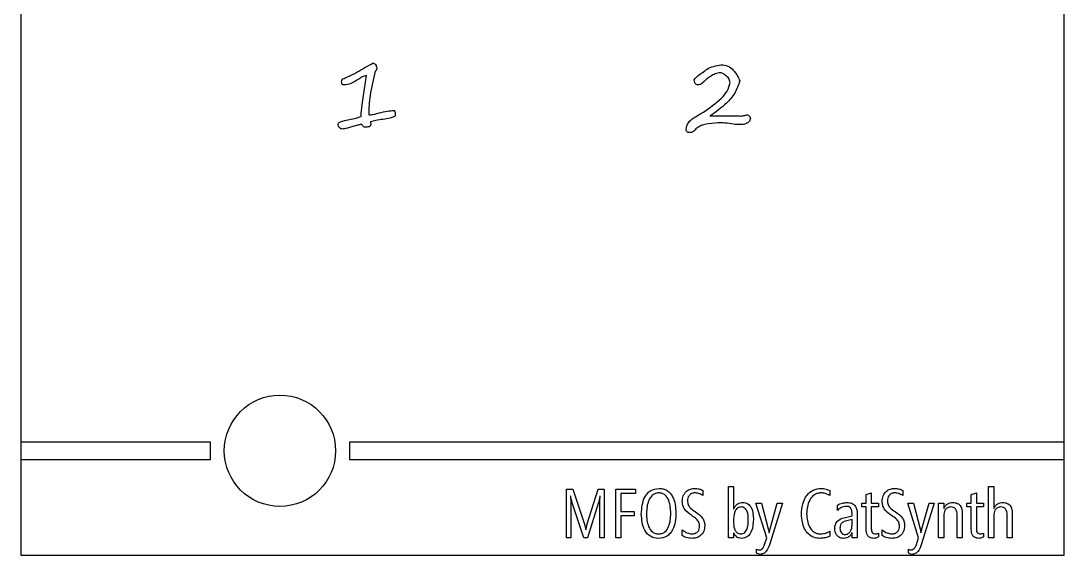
# Model space of a CAD drawing. Extents: x 90 to 120, y 105 to 234.
# Drawn here: x 90.16 to 120.16, y 105.44 to 120.8 of the extents above; entities that cross this region are included whole.
import ezdxf

# ---------------------------------------------------------------- set-up
doc = ezdxf.new("R2010")
doc.units = 0
doc.layers.get('0').update_dxf_attribs({"linetype": 'CONTINUOUS'})

msp = doc.modelspace()

# ---------------------------------------------------------------- linework, layer by layer
at = {"color": 7, "linetype": 'CONTINUOUS'}
for p, q in [((90.161, 230.687), (90.161, 108.687)), ((120.161, 108.687), (120.161, 230.687)), ((100.011, 118.647), (100.1, 119.225)), ((110.186, 118.067), (110.756, 118.067)), ((100.215, 117.889), (100.22, 117.809)), ((110.892, 117.813), (110.843, 117.813)), ((90.161, 108.687), (90.161, 108.187)), ((95.611, 108.687), (90.161, 108.687)), ((95.611, 108.187), (95.611, 108.687)), ((99.611, 108.687), (99.611, 108.187)), ((120.161, 108.687), (99.611, 108.687)), ((120.161, 108.187), (120.161, 108.687)), ((90.161, 108.187), (95.611, 108.187)), ((90.161, 108.187), (90.161, 105.437)), ((99.611, 108.187), (120.161, 108.187)), ((120.161, 105.437), (120.161, 108.187)), ((110.508, 105.937), (110.508, 107.411)), ((110.508, 107.411), (110.658, 107.411)), ((110.658, 107.411), (110.658, 106.764)), ((117.987, 105.937), (117.987, 107.411)), ((117.987, 107.411), (118.135, 107.411)), ((118.135, 107.411), (118.135, 106.778)), ((105.848, 105.937), (105.848, 107.337)), ((105.848, 107.337), (106.037, 107.337)), ((105.973, 107.135), (105.965, 107.135)), ((106.037, 107.337), (106.368, 106.325)), ((106.446, 106.334), (106.758, 107.337)), ((106.758, 107.337), (106.935, 107.337)), ((106.818, 107.13), (106.811, 107.13)), ((106.935, 107.337), (106.935, 105.937)), ((107.266, 105.937), (107.266, 107.337)), ((107.266, 107.337), (107.837, 107.337)), ((107.837, 107.208), (107.414, 107.208)), ((107.414, 107.208), (107.414, 106.693)), ((107.837, 107.337), (107.837, 107.208)), ((109.772, 107.296), (109.772, 107.149)), ((113.419, 107.296), (113.419, 107.149)), ((114.469, 106.932), (114.469, 107.181)), ((114.616, 107.227), (114.616, 106.932)), ((115.519, 107.296), (115.519, 107.149)), ((117.49, 106.932), (117.49, 107.181)), ((117.637, 107.227), (117.637, 106.932)), ((105.977, 106.863), (105.977, 105.937)), ((106.345, 105.937), (106.013, 106.945)), ((106.771, 106.953), (106.456, 105.937)), ((106.806, 105.937), (106.806, 106.876)), ((111.608, 105.933), (111.296, 106.932)), ((111.296, 106.932), (111.462, 106.932)), ((111.462, 106.932), (111.654, 106.198)), ((112.06, 106.932), (111.698, 105.765)), ((111.706, 106.196), (111.913, 106.932)), ((111.913, 106.932), (112.06, 106.932)), ((113.64, 106.725), (113.64, 106.872)), ((114.34, 106.822), (114.34, 106.932)), ((114.34, 106.932), (114.469, 106.932)), ((114.469, 106.822), (114.34, 106.822)), ((114.469, 106.178), (114.469, 106.822)), ((114.616, 106.932), (114.819, 106.932)), ((114.819, 106.822), (114.616, 106.822)), ((114.616, 106.822), (114.616, 106.195)), ((114.819, 106.932), (114.819, 106.822)), ((115.973, 105.933), (115.662, 106.932)), ((115.662, 106.932), (115.827, 106.932)), ((115.827, 106.932), (116.02, 106.198)), ((116.426, 106.932), (116.064, 105.765)), ((116.072, 106.196), (116.279, 106.932)), ((116.279, 106.932), (116.426, 106.932)), ((116.55, 105.937), (116.55, 106.932)), ((116.55, 106.932), (116.698, 106.932)), ((116.698, 106.932), (116.698, 106.778)), ((117.361, 106.822), (117.361, 106.932)), ((117.361, 106.932), (117.49, 106.932)), ((117.49, 106.822), (117.361, 106.822)), ((117.49, 106.178), (117.49, 106.822)), ((117.637, 106.932), (117.84, 106.932)), ((117.84, 106.822), (117.637, 106.822)), ((117.637, 106.822), (117.637, 106.195)), ((117.84, 106.932), (117.84, 106.822)), ((107.414, 106.693), (107.8, 106.693)), ((107.414, 106.564), (107.414, 105.937)), ((107.8, 106.564), (107.414, 106.564)), ((107.8, 106.693), (107.8, 106.564)), ((110.658, 106.764), (110.663, 106.764)), ((113.831, 106.514), (114.064, 106.568)), ((114.064, 106.568), (114.064, 106.637)), ((114.211, 106.627), (114.211, 105.937)), ((116.698, 106.778), (116.703, 106.778)), ((116.698, 106.574), (116.698, 105.937)), ((117.085, 105.937), (117.085, 106.595)), ((117.232, 106.633), (117.232, 105.937)), ((118.135, 106.778), (118.14, 106.778)), ((118.135, 106.574), (118.135, 105.937)), ((118.522, 105.937), (118.522, 106.595)), ((118.669, 106.633), (118.669, 105.937)), ((110.656, 106.491), (110.656, 106.354)), ((114.064, 106.458), (113.874, 106.415)), ((114.064, 106.311), (114.064, 106.458)), ((105.977, 105.937), (105.848, 105.937)), ((106.456, 105.937), (106.345, 105.937)), ((106.406, 106.168), (106.409, 106.168)), ((106.935, 105.937), (106.806, 105.937)), ((107.414, 105.937), (107.266, 105.937)), ((109.182, 105.998), (109.182, 106.163)), ((110.658, 105.937), (110.508, 105.937)), ((110.663, 106.069), (110.658, 106.069)), ((110.658, 106.069), (110.658, 105.937)), ((111.545, 105.741), (111.608, 105.933)), ((111.676, 106.08), (111.68, 106.08)), ((113.419, 106.126), (113.419, 105.979)), ((114.064, 106.076), (114.06, 106.076)), ((114.064, 105.937), (114.064, 106.076)), ((114.211, 105.937), (114.064, 105.937)), ((114.819, 106.071), (114.819, 105.96)), ((114.929, 105.998), (114.929, 106.163)), ((115.911, 105.741), (115.973, 105.933)), ((116.041, 106.08), (116.045, 106.08)), ((116.698, 105.937), (116.55, 105.937)), ((117.232, 105.937), (117.085, 105.937)), ((117.84, 106.071), (117.84, 105.96)), ((118.135, 105.937), (117.987, 105.937)), ((118.669, 105.937), (118.522, 105.937)), ((111.319, 105.5), (111.319, 105.61)), ((115.685, 105.5), (115.685, 105.61)), ((90.161, 105.437), (120.161, 105.437))]:
    msp.add_line(p, q, dxfattribs=at)
msp.add_circle((97.611, 108.437), 1.6, dxfattribs=at)
for points, knots in [([(99.385, 119.039), (99.385, 119.05), (99.385, 119.073), (99.4, 119.118), (99.48, 119.149), (99.618, 119.216), (99.824, 119.314), (100.053, 119.458), (100.213, 119.543), (100.292, 119.586)], [0, 0, 0, 0, 0.031271, 0.062379, 0.124468, 0.249617, 0.49984, 0.750137, 1, 1, 1, 1]), ([(100.292, 119.586), (100.311, 119.579), (100.348, 119.566), (100.382, 119.501), (100.391, 119.453), (100.397, 119.424)], [0, 0, 0, 0, 0.275632, 0.558146, 1, 1, 1, 1]), ([(100.397, 119.424), (100.396, 119.415), (100.394, 119.398), (100.378, 119.372), (100.363, 119.357), (100.353, 119.348)], [0, 0, 0, 0, 0.279393, 0.560177, 1, 1, 1, 1]), ([(109.52, 119.104), (109.558, 119.147), (109.638, 119.235), (109.789, 119.33), (110, 119.489), (110.204, 119.516), (110.347, 119.535)], [0, 0, 0, 0, 0.1810785, 0.370427, 0.5597251, 1, 1, 1, 1]), ([(110.347, 119.535), (110.413, 119.521), (110.545, 119.493), (110.672, 119.35), (110.775, 119.214), (110.816, 119.117), (110.836, 119.069)], [0, 0, 0, 0, 0.277478, 0.558356, 0.779309, 1, 1, 1, 1]), ([(99.882, 119.125), (99.807, 119.075), (99.673, 118.986), (99.515, 118.963), (99.446, 118.953)], [0, 0, 0, 0, 0.560861, 1, 1, 1, 1]), ([(100.1, 119.225), (100.056, 119.214), (99.977, 119.194), (99.911, 119.146), (99.882, 119.125)], [0, 0, 0, 0, 0.55783, 1, 1, 1, 1]), ([(100.353, 119.348), (100.295, 119.117), (100.214, 118.795), (100.167, 118.372), (100.169, 118.185), (100.17, 118.092)], [0, 0, 0, 0, 0.560198, 0.780274, 1, 1, 1, 1]), ([(109.604, 118.953), (109.59, 118.962), (109.561, 118.98), (109.535, 119.036), (109.525, 119.078), (109.52, 119.104)], [0, 0, 0, 0, 0.274387, 0.557397, 1, 1, 1, 1]), ([(110.246, 119.307), (110.194, 119.293), (110.09, 119.265), (109.927, 119.162), (109.825, 119.069), (109.763, 119.013)], [0, 0, 0, 0, 0.278805, 0.559685, 1, 1, 1, 1]), ([(110.557, 119.021), (110.547, 119.063), (110.526, 119.146), (110.434, 119.225), (110.345, 119.291), (110.279, 119.302), (110.246, 119.307)], [0, 0, 0, 0, 0.2776037, 0.5589431, 0.780087, 1, 1, 1, 1]), ([(99.446, 118.953), (99.436, 118.954), (99.42, 118.955), (99.404, 118.968), (99.387, 118.993), (99.386, 119.019), (99.385, 119.039)], [0, 0, 0, 0, 0.249434, 0.374798, 0.500954, 1, 1, 1, 1]), ([(109.763, 119.013), (109.737, 118.993), (109.689, 118.956), (109.63, 118.953), (109.604, 118.953)], [0, 0, 0, 0, 0.557479, 1, 1, 1, 1]), ([(109.788, 118.167), (109.967, 118.295), (110.216, 118.472), (110.488, 118.768), (110.535, 118.937), (110.557, 119.021)], [0, 0, 0, 0, 0.560086, 0.781318, 1, 1, 1, 1]), ([(110.836, 119.069), (110.794, 118.949), (110.711, 118.709), (110.407, 118.364), (110.141, 118.176), (109.978, 118.061)], [0, 0, 0, 0, 0.277902, 0.559201, 1, 1, 1, 1]), ([(99.942, 118.047), (99.951, 118.16), (99.969, 118.36), (99.998, 118.56), (100.011, 118.647)], [0, 0, 0, 0, 0.559983, 1, 1, 1, 1]), ([(100.466, 118.148), (100.546, 118.169), (100.687, 118.205), (100.833, 118.214), (100.897, 118.218)], [0, 0, 0, 0, 0.56016, 1, 1, 1, 1]), ([(100.897, 118.218), (100.906, 118.2), (100.923, 118.166), (100.927, 118.129), (100.929, 118.113)], [0, 0, 0, 0, 0.560419, 1, 1, 1, 1]), ([(99.284, 117.808), (99.287, 117.824), (99.293, 117.856), (99.347, 117.896), (99.454, 117.927), (99.547, 117.947), (99.61, 117.961)], [0, 0, 0, 0, 0.123789, 0.248412, 0.498454, 1, 1, 1, 1]), ([(99.61, 117.961), (99.673, 117.973), (99.786, 117.994), (99.894, 118.031), (99.942, 118.047)], [0, 0, 0, 0, 0.560446, 1, 1, 1, 1]), ([(100.17, 118.092), (100.226, 118.099), (100.326, 118.111), (100.423, 118.137), (100.466, 118.148)], [0, 0, 0, 0, 0.559734, 1, 1, 1, 1]), ([(100.571, 117.965), (100.503, 117.957), (100.382, 117.941), (100.266, 117.905), (100.215, 117.889)], [0, 0, 0, 0, 0.560393, 1, 1, 1, 1]), ([(100.929, 118.113), (100.93, 118.094), (100.931, 118.066), (100.902, 118.043), (100.854, 118.024), (100.745, 117.988), (100.64, 117.974), (100.571, 117.965)], [0, 0, 0, 0, 0.1243184, 0.1860886, 0.2486479, 0.4990279, 1, 1, 1, 1]), ([(109.292, 117.677), (109.306, 117.745), (109.335, 117.883), (109.542, 118.034), (109.695, 118.117), (109.788, 118.167)], [0, 0, 0, 0, 0.276933, 0.557569, 1, 1, 1, 1]), ([(109.978, 118.061), (110.017, 118.063), (110.086, 118.067), (110.155, 118.067), (110.186, 118.067)], [0, 0, 0, 0, 0.5599641, 1, 1, 1, 1]), ([(110.756, 118.067), (110.798, 118.063), (110.872, 118.056), (110.945, 118.071), (110.977, 118.078)], [0, 0, 0, 0, 0.560874, 1, 1, 1, 1]), ([(111.14, 117.999), (111.137, 117.978), (111.132, 117.935), (111.09, 117.885), (111.011, 117.837), (110.941, 117.823), (110.892, 117.813)], [0, 0, 0, 0, 0.186553, 0.373053, 0.560658, 1, 1, 1, 1]), ([(110.977, 118.078), (110.992, 118.082), (111.019, 118.088), (111.046, 118.091), (111.058, 118.092)], [0, 0, 0, 0, 0.560261, 1, 1, 1, 1]), ([(111.058, 118.092), (111.07, 118.088), (111.093, 118.079), (111.115, 118.052), (111.134, 118.027), (111.138, 118.008), (111.14, 117.999)], [0, 0, 0, 0, 0.276964, 0.558695, 0.779845, 1, 1, 1, 1]), ([(99.418, 117.687), (99.399, 117.688), (99.361, 117.692), (99.319, 117.725), (99.291, 117.765), (99.286, 117.794), (99.284, 117.808)], [0, 0, 0, 0, 0.280154, 0.55961, 0.780299, 1, 1, 1, 1]), ([(99.644, 117.737), (99.602, 117.724), (99.528, 117.701), (99.451, 117.691), (99.418, 117.687)], [0, 0, 0, 0, 0.5604222, 1, 1, 1, 1]), ([(99.945, 117.82), (99.911, 117.812), (99.854, 117.799), (99.775, 117.777), (99.709, 117.759), (99.665, 117.745), (99.644, 117.737)], [0, 0, 0, 0, 0.339843, 0.55993, 0.780008, 1, 1, 1, 1]), ([(99.993, 117.783), (99.986, 117.792), (99.976, 117.805), (99.96, 117.82), (99.95, 117.82), (99.945, 117.82)], [0, 0, 0, 0, 0.559806, 0.783072, 1, 1, 1, 1]), ([(100.046, 117.737), (100.04, 117.74), (100.027, 117.744), (100.011, 117.762), (100, 117.775), (99.993, 117.783)], [0, 0, 0, 0, 0.277073, 0.55937, 1, 1, 1, 1]), ([(100.22, 117.809), (100.219, 117.8), (100.217, 117.783), (100.19, 117.758), (100.132, 117.739), (100.081, 117.738), (100.046, 117.737)], [0, 0, 0, 0, 0.124651, 0.249503, 0.499257, 1, 1, 1, 1]), ([(109.396, 117.586), (109.381, 117.586), (109.351, 117.588), (109.313, 117.608), (109.293, 117.642), (109.292, 117.666), (109.292, 117.677)], [0, 0, 0, 0, 0.2808807, 0.5595069, 0.7792629, 1, 1, 1, 1]), ([(109.568, 117.69), (109.543, 117.659), (109.508, 117.615), (109.442, 117.587), (109.411, 117.586), (109.396, 117.586)], [0, 0, 0, 0, 0.56032, 0.779671, 1, 1, 1, 1]), ([(110.204, 117.864), (110.079, 117.856), (109.904, 117.845), (109.688, 117.777), (109.608, 117.719), (109.568, 117.69)], [0, 0, 0, 0, 0.560352, 0.780967, 1, 1, 1, 1]), ([(110.658, 117.826), (110.574, 117.839), (110.423, 117.862), (110.271, 117.863), (110.204, 117.864)], [0, 0, 0, 0, 0.559855, 1, 1, 1, 1]), ([(110.843, 117.813), (110.808, 117.813), (110.746, 117.813), (110.685, 117.822), (110.658, 117.826)], [0, 0, 0, 0, 0.560098, 1, 1, 1, 1]), ([(105.965, 107.135), (105.969, 107.085), (105.975, 106.994), (105.976, 106.903), (105.977, 106.863)], [0, 0, 0, 0, 0.560004, 1, 1, 1, 1]), ([(106.013, 106.945), (106.004, 106.98), (105.989, 107.043), (105.978, 107.107), (105.973, 107.135)], [0, 0, 0, 0, 0.559877, 1, 1, 1, 1]), ([(106.811, 107.13), (106.806, 107.096), (106.797, 107.036), (106.779, 106.978), (106.771, 106.953)], [0, 0, 0, 0, 0.560102, 1, 1, 1, 1]), ([(106.812, 107.023), (106.813, 107.043), (106.816, 107.078), (106.818, 107.114), (106.818, 107.13)], [0, 0, 0, 0, 0.559999, 1, 1, 1, 1]), ([(108.003, 106.621), (108.015, 106.792), (108.031, 107.006), (108.172, 107.215), (108.3, 107.329), (108.427, 107.345), (108.512, 107.356)], [0, 0, 0, 0, 0.499339, 0.625196, 0.750895, 1, 1, 1, 1]), ([(108.507, 107.227), (108.475, 107.224), (108.41, 107.219), (108.295, 107.155), (108.169, 106.958), (108.158, 106.763), (108.15, 106.633)], [0, 0, 0, 0, 0.125434, 0.250704, 0.499992, 1, 1, 1, 1]), ([(108.85, 106.63), (108.845, 106.759), (108.836, 106.952), (108.718, 107.153), (108.604, 107.219), (108.54, 107.224), (108.507, 107.227)], [0, 0, 0, 0, 0.500352, 0.749501, 0.874638, 1, 1, 1, 1]), ([(108.512, 107.356), (108.553, 107.353), (108.634, 107.349), (108.748, 107.3), (108.84, 107.219), (108.973, 107.015), (108.987, 106.809), (108.998, 106.644)], [0, 0, 0, 0, 0.125493, 0.250796, 0.376164, 0.501704, 1, 1, 1, 1]), ([(109.182, 106.981), (109.187, 107.036), (109.196, 107.146), (109.29, 107.274), (109.415, 107.346), (109.501, 107.353), (109.544, 107.356)], [0, 0, 0, 0, 0.280112, 0.559364, 0.779409, 1, 1, 1, 1]), ([(109.544, 107.227), (109.511, 107.223), (109.446, 107.217), (109.375, 107.154), (109.335, 107.079), (109.331, 107.028), (109.329, 107.002)], [0, 0, 0, 0, 0.279451, 0.558669, 0.77928, 1, 1, 1, 1]), ([(109.544, 107.356), (109.589, 107.353), (109.669, 107.349), (109.74, 107.312), (109.772, 107.296)], [0, 0, 0, 0, 0.5599679, 1, 1, 1, 1]), ([(109.772, 107.149), (109.732, 107.173), (109.662, 107.217), (109.58, 107.224), (109.544, 107.227)], [0, 0, 0, 0, 0.56, 1, 1, 1, 1]), ([(112.608, 106.608), (112.613, 106.706), (112.624, 106.903), (112.742, 107.156), (112.94, 107.33), (113.095, 107.347), (113.173, 107.356)], [0, 0, 0, 0, 0.281045, 0.560792, 0.780391, 1, 1, 1, 1]), ([(113.173, 107.227), (113.139, 107.224), (113.071, 107.219), (112.946, 107.159), (112.786, 106.969), (112.768, 106.761), (112.756, 106.623)], [0, 0, 0, 0, 0.125697, 0.251329, 0.501329, 1, 1, 1, 1]), ([(113.173, 107.356), (113.221, 107.353), (113.307, 107.347), (113.385, 107.312), (113.419, 107.296)], [0, 0, 0, 0, 0.559804, 1, 1, 1, 1]), ([(113.419, 107.149), (113.376, 107.174), (113.3, 107.219), (113.212, 107.224), (113.173, 107.227)], [0, 0, 0, 0, 0.559551, 1, 1, 1, 1]), ([(114.469, 107.181), (114.474, 107.182), (114.484, 107.185), (114.494, 107.188), (114.498, 107.19)], [0, 0, 0, 0, 0.559924, 1, 1, 1, 1]), ([(114.498, 107.19), (114.52, 107.197), (114.559, 107.21), (114.599, 107.222), (114.616, 107.227)], [0, 0, 0, 0, 0.560001, 1, 1, 1, 1]), ([(114.929, 106.981), (114.934, 107.036), (114.944, 107.146), (115.037, 107.274), (115.162, 107.346), (115.248, 107.353), (115.292, 107.356)], [0, 0, 0, 0, 0.280112, 0.559364, 0.779409, 1, 1, 1, 1]), ([(115.292, 107.227), (115.259, 107.223), (115.193, 107.217), (115.122, 107.154), (115.083, 107.079), (115.079, 107.028), (115.077, 107.002)], [0, 0, 0, 0, 0.279451, 0.558669, 0.77928, 1, 1, 1, 1]), ([(115.292, 107.356), (115.336, 107.353), (115.417, 107.349), (115.488, 107.312), (115.519, 107.296)], [0, 0, 0, 0, 0.559968, 1, 1, 1, 1]), ([(115.519, 107.149), (115.48, 107.173), (115.409, 107.217), (115.328, 107.224), (115.292, 107.227)], [0, 0, 0, 0, 0.56, 1, 1, 1, 1]), ([(117.49, 107.181), (117.496, 107.182), (117.505, 107.185), (117.515, 107.188), (117.519, 107.19)], [0, 0, 0, 0, 0.559924, 1, 1, 1, 1]), ([(117.519, 107.19), (117.541, 107.197), (117.58, 107.21), (117.62, 107.222), (117.637, 107.227)], [0, 0, 0, 0, 0.560001, 1, 1, 1, 1]), ([(106.806, 106.876), (106.806, 106.903), (106.806, 106.952), (106.81, 107.002), (106.812, 107.023)], [0, 0, 0, 0, 0.559981, 1, 1, 1, 1]), ([(109.452, 106.577), (109.373, 106.633), (109.263, 106.711), (109.189, 106.869), (109.184, 106.944), (109.182, 106.981)], [0, 0, 0, 0, 0.559245, 0.779481, 1, 1, 1, 1]), ([(109.329, 107.002), (109.333, 106.965), (109.339, 106.889), (109.421, 106.777), (109.501, 106.723), (109.55, 106.69)], [0, 0, 0, 0, 0.2797, 0.558903, 1, 1, 1, 1]), ([(110.877, 106.822), (110.858, 106.82), (110.821, 106.818), (110.753, 106.785), (110.671, 106.678), (110.662, 106.566), (110.656, 106.491)], [0, 0, 0, 0, 0.125642, 0.2511, 0.50076, 1, 1, 1, 1]), ([(110.663, 106.764), (110.676, 106.793), (110.704, 106.851), (110.77, 106.913), (110.846, 106.946), (110.896, 106.949), (110.921, 106.951)], [0, 0, 0, 0, 0.280248, 0.55974, 0.779752, 1, 1, 1, 1]), ([(111.079, 106.468), (111.076, 106.545), (111.072, 106.66), (111.001, 106.777), (110.934, 106.817), (110.896, 106.82), (110.877, 106.822)], [0, 0, 0, 0, 0.500307, 0.749515, 0.874649, 1, 1, 1, 1]), ([(110.921, 106.951), (110.947, 106.949), (111, 106.945), (111.096, 106.9), (111.211, 106.747), (111.22, 106.589), (111.227, 106.483)], [0, 0, 0, 0, 0.125658, 0.251115, 0.500413, 1, 1, 1, 1]), ([(113.64, 106.872), (113.689, 106.897), (113.776, 106.94), (113.873, 106.947), (113.915, 106.951)], [0, 0, 0, 0, 0.560022, 1, 1, 1, 1]), ([(113.893, 106.84), (113.84, 106.83), (113.746, 106.813), (113.672, 106.752), (113.64, 106.725)], [0, 0, 0, 0, 0.557936, 1, 1, 1, 1]), ([(114.064, 106.637), (114.062, 106.666), (114.06, 106.722), (114.025, 106.797), (113.96, 106.836), (113.915, 106.839), (113.893, 106.84)], [0, 0, 0, 0, 0.280898, 0.559886, 0.779454, 1, 1, 1, 1]), ([(113.915, 106.951), (113.963, 106.948), (114.057, 106.942), (114.165, 106.853), (114.206, 106.737), (114.209, 106.664), (114.211, 106.627)], [0, 0, 0, 0, 0.280527, 0.558209, 0.778695, 1, 1, 1, 1]), ([(115.199, 106.577), (115.12, 106.633), (115.01, 106.711), (114.937, 106.869), (114.932, 106.944), (114.929, 106.981)], [0, 0, 0, 0, 0.559245, 0.779481, 1, 1, 1, 1]), ([(115.077, 107.002), (115.08, 106.965), (115.087, 106.889), (115.168, 106.777), (115.249, 106.723), (115.298, 106.69)], [0, 0, 0, 0, 0.2797, 0.558903, 1, 1, 1, 1]), ([(116.905, 106.822), (116.871, 106.817), (116.803, 106.809), (116.712, 106.716), (116.703, 106.628), (116.698, 106.574)], [0, 0, 0, 0, 0.280202, 0.560384, 1, 1, 1, 1]), ([(116.703, 106.778), (116.717, 106.805), (116.745, 106.86), (116.83, 106.935), (116.91, 106.945), (116.959, 106.951)], [0, 0, 0, 0, 0.281234, 0.561806, 1, 1, 1, 1]), ([(117.085, 106.595), (117.083, 106.625), (117.081, 106.687), (117.047, 106.77), (116.978, 106.817), (116.929, 106.82), (116.905, 106.822)], [0, 0, 0, 0, 0.28123, 0.560514, 0.779632, 1, 1, 1, 1]), ([(116.959, 106.951), (117.004, 106.947), (117.094, 106.941), (117.221, 106.823), (117.228, 106.705), (117.232, 106.633)], [0, 0, 0, 0, 0.281222, 0.559822, 1, 1, 1, 1]), ([(118.342, 106.822), (118.308, 106.817), (118.24, 106.809), (118.149, 106.716), (118.14, 106.628), (118.135, 106.574)], [0, 0, 0, 0, 0.280202, 0.560384, 1, 1, 1, 1]), ([(118.14, 106.778), (118.154, 106.805), (118.182, 106.86), (118.267, 106.935), (118.347, 106.945), (118.395, 106.951)], [0, 0, 0, 0, 0.281234, 0.561806, 1, 1, 1, 1]), ([(118.522, 106.595), (118.52, 106.625), (118.518, 106.687), (118.484, 106.77), (118.415, 106.817), (118.366, 106.82), (118.342, 106.822)], [0, 0, 0, 0, 0.28123, 0.560514, 0.779632, 1, 1, 1, 1]), ([(118.395, 106.951), (118.441, 106.947), (118.531, 106.941), (118.658, 106.823), (118.665, 106.705), (118.669, 106.633)], [0, 0, 0, 0, 0.281222, 0.5598221, 1, 1, 1, 1]), ([(108.495, 105.919), (108.413, 105.93), (108.251, 105.951), (108.032, 106.216), (108.015, 106.459), (108.003, 106.621)], [0, 0, 0, 0, 0.2497043, 0.4996473, 1, 1, 1, 1]), ([(108.15, 106.633), (108.157, 106.505), (108.167, 106.313), (108.292, 106.118), (108.406, 106.055), (108.469, 106.05), (108.501, 106.048)], [0, 0, 0, 0, 0.5000756, 0.7493166, 0.8745858, 1, 1, 1, 1]), ([(108.998, 106.644), (108.995, 106.561), (108.988, 106.395), (108.925, 106.194), (108.832, 106.056), (108.705, 105.945), (108.579, 105.929), (108.495, 105.919)], [0, 0, 0, 0, 0.250903, 0.50116, 0.626545, 0.751751, 1, 1, 1, 1]), ([(108.501, 106.048), (108.533, 106.05), (108.596, 106.055), (108.711, 106.116), (108.834, 106.311), (108.844, 106.502), (108.85, 106.63)], [0, 0, 0, 0, 0.125447, 0.250706, 0.499836, 1, 1, 1, 1]), ([(109.679, 106.267), (109.676, 106.305), (109.669, 106.381), (109.581, 106.49), (109.501, 106.544), (109.452, 106.577)], [0, 0, 0, 0, 0.2795647, 0.5586558, 1, 1, 1, 1]), ([(109.55, 106.69), (109.63, 106.634), (109.741, 106.557), (109.818, 106.4), (109.824, 106.325), (109.827, 106.287)], [0, 0, 0, 0, 0.558995, 0.77948, 1, 1, 1, 1]), ([(113.137, 105.919), (113.076, 105.924), (112.954, 105.935), (112.799, 106.04), (112.639, 106.256), (112.621, 106.463), (112.608, 106.608)], [0, 0, 0, 0, 0.1870306, 0.373815, 0.5611076, 1, 1, 1, 1]), ([(112.756, 106.623), (112.766, 106.491), (112.783, 106.293), (112.935, 106.114), (113.053, 106.055), (113.118, 106.05), (113.151, 106.048)], [0, 0, 0, 0, 0.498745, 0.748766, 0.874349, 1, 1, 1, 1]), ([(113.566, 106.196), (113.569, 106.239), (113.575, 106.323), (113.661, 106.457), (113.766, 106.493), (113.831, 106.514)], [0, 0, 0, 0, 0.281198, 0.56121, 1, 1, 1, 1]), ([(115.427, 106.267), (115.423, 106.305), (115.417, 106.381), (115.329, 106.49), (115.248, 106.544), (115.199, 106.577)], [0, 0, 0, 0, 0.279565, 0.558656, 1, 1, 1, 1]), ([(115.298, 106.69), (115.377, 106.634), (115.488, 106.557), (115.566, 106.4), (115.571, 106.325), (115.574, 106.287)], [0, 0, 0, 0, 0.558995, 0.77948, 1, 1, 1, 1]), ([(106.368, 106.325), (106.376, 106.296), (106.391, 106.244), (106.401, 106.191), (106.406, 106.168)], [0, 0, 0, 0, 0.559969, 1, 1, 1, 1]), ([(106.409, 106.168), (106.413, 106.183), (106.42, 106.212), (106.425, 106.24), (106.427, 106.253)], [0, 0, 0, 0, 0.559985, 1, 1, 1, 1]), ([(106.427, 106.253), (106.43, 106.268), (106.436, 106.295), (106.443, 106.322), (106.446, 106.334)], [0, 0, 0, 0, 0.559986, 1, 1, 1, 1]), ([(109.827, 106.287), (109.822, 106.231), (109.811, 106.119), (109.713, 105.989), (109.581, 105.926), (109.493, 105.921), (109.449, 105.919)], [0, 0, 0, 0, 0.280033, 0.559079, 0.779135, 1, 1, 1, 1]), ([(109.454, 106.048), (109.487, 106.05), (109.554, 106.055), (109.634, 106.111), (109.674, 106.188), (109.678, 106.241), (109.679, 106.267)], [0, 0, 0, 0, 0.280468, 0.559069, 0.77924, 1, 1, 1, 1]), ([(110.656, 106.354), (110.661, 106.285), (110.669, 106.182), (110.743, 106.083), (110.805, 106.052), (110.84, 106.049), (110.857, 106.048)], [0, 0, 0, 0, 0.499339, 0.748836, 0.874346, 1, 1, 1, 1]), ([(110.857, 106.048), (110.879, 106.05), (110.923, 106.053), (111.001, 106.102), (111.073, 106.246), (111.077, 106.379), (111.079, 106.468)], [0, 0, 0, 0, 0.125252, 0.250212, 0.499048, 1, 1, 1, 1]), ([(111.227, 106.483), (111.221, 106.358), (111.212, 106.171), (111.087, 105.984), (110.975, 105.926), (110.913, 105.921), (110.882, 105.919)], [0, 0, 0, 0, 0.500068, 0.749196, 0.874505, 1, 1, 1, 1]), ([(113.874, 106.415), (113.849, 106.407), (113.798, 106.392), (113.743, 106.339), (113.717, 106.275), (113.715, 106.234), (113.714, 106.213)], [0, 0, 0, 0, 0.280229, 0.559275, 0.779455, 1, 1, 1, 1]), ([(113.714, 106.213), (113.715, 106.188), (113.718, 106.139), (113.751, 106.076), (113.804, 106.035), (113.843, 106.031), (113.863, 106.03)], [0, 0, 0, 0, 0.280674, 0.560226, 0.780019, 1, 1, 1, 1]), ([(113.863, 106.03), (113.879, 106.031), (113.911, 106.033), (113.971, 106.059), (114.049, 106.148), (114.058, 106.246), (114.064, 106.311)], [0, 0, 0, 0, 0.125847, 0.251541, 0.501268, 1, 1, 1, 1]), ([(115.574, 106.287), (115.569, 106.231), (115.559, 106.119), (115.46, 105.989), (115.328, 105.926), (115.241, 105.921), (115.197, 105.919)], [0, 0, 0, 0, 0.280033, 0.559079, 0.779135, 1, 1, 1, 1]), ([(115.201, 106.048), (115.235, 106.05), (115.301, 106.055), (115.381, 106.111), (115.421, 106.188), (115.425, 106.241), (115.427, 106.267)], [0, 0, 0, 0, 0.280468, 0.559069, 0.77924, 1, 1, 1, 1]), ([(109.182, 106.163), (109.228, 106.128), (109.309, 106.066), (109.409, 106.053), (109.454, 106.048)], [0, 0, 0, 0, 0.560475, 1, 1, 1, 1]), ([(109.449, 105.919), (109.396, 105.922), (109.3, 105.928), (109.218, 105.977), (109.182, 105.998)], [0, 0, 0, 0, 0.559988, 1, 1, 1, 1]), ([(110.882, 105.919), (110.856, 105.921), (110.803, 105.925), (110.718, 105.973), (110.683, 106.033), (110.663, 106.069)], [0, 0, 0, 0, 0.280667, 0.560815, 1, 1, 1, 1]), ([(111.654, 106.198), (111.659, 106.176), (111.668, 106.137), (111.673, 106.098), (111.676, 106.08)], [0, 0, 0, 0, 0.559906, 1, 1, 1, 1]), ([(111.68, 106.08), (111.684, 106.102), (111.693, 106.141), (111.702, 106.179), (111.706, 106.196)], [0, 0, 0, 0, 0.560013, 1, 1, 1, 1]), ([(113.419, 105.979), (113.368, 105.959), (113.277, 105.924), (113.179, 105.921), (113.137, 105.919)], [0, 0, 0, 0, 0.559701, 1, 1, 1, 1]), ([(113.151, 106.048), (113.204, 106.052), (113.299, 106.059), (113.382, 106.106), (113.419, 106.126)], [0, 0, 0, 0, 0.559585, 1, 1, 1, 1]), ([(113.809, 105.919), (113.77, 105.924), (113.692, 105.933), (113.612, 106.013), (113.572, 106.105), (113.568, 106.166), (113.566, 106.196)], [0, 0, 0, 0, 0.27926, 0.558331, 0.778939, 1, 1, 1, 1]), ([(114.06, 106.076), (114.045, 106.051), (114.017, 105.999), (113.932, 105.932), (113.856, 105.924), (113.809, 105.919)], [0, 0, 0, 0, 0.281, 0.561334, 1, 1, 1, 1]), ([(114.688, 105.919), (114.651, 105.922), (114.578, 105.927), (114.477, 106.025), (114.472, 106.12), (114.469, 106.178)], [0, 0, 0, 0, 0.2810895, 0.5596767, 1, 1, 1, 1]), ([(114.616, 106.195), (114.617, 106.176), (114.618, 106.136), (114.639, 106.083), (114.682, 106.051), (114.713, 106.049), (114.729, 106.048)], [0, 0, 0, 0, 0.281124, 0.560659, 0.779716, 1, 1, 1, 1]), ([(114.819, 105.96), (114.796, 105.947), (114.756, 105.923), (114.709, 105.92), (114.688, 105.919)], [0, 0, 0, 0, 0.559661, 1, 1, 1, 1]), ([(114.729, 106.048), (114.746, 106.049), (114.778, 106.051), (114.806, 106.065), (114.819, 106.071)], [0, 0, 0, 0, 0.559825, 1, 1, 1, 1]), ([(114.929, 106.163), (114.975, 106.128), (115.056, 106.066), (115.157, 106.053), (115.201, 106.048)], [0, 0, 0, 0, 0.560475, 1, 1, 1, 1]), ([(115.197, 105.919), (115.143, 105.922), (115.048, 105.928), (114.966, 105.977), (114.929, 105.998)], [0, 0, 0, 0, 0.559988, 1, 1, 1, 1]), ([(116.02, 106.198), (116.025, 106.176), (116.034, 106.137), (116.039, 106.098), (116.041, 106.08)], [0, 0, 0, 0, 0.559906, 1, 1, 1, 1]), ([(116.045, 106.08), (116.05, 106.102), (116.058, 106.141), (116.068, 106.179), (116.072, 106.196)], [0, 0, 0, 0, 0.560013, 1, 1, 1, 1]), ([(117.709, 105.919), (117.672, 105.922), (117.599, 105.927), (117.499, 106.025), (117.493, 106.12), (117.49, 106.178)], [0, 0, 0, 0, 0.28109, 0.559677, 1, 1, 1, 1]), ([(117.637, 106.195), (117.638, 106.176), (117.639, 106.136), (117.66, 106.083), (117.703, 106.051), (117.734, 106.049), (117.75, 106.048)], [0, 0, 0, 0, 0.281124, 0.560659, 0.779716, 1, 1, 1, 1]), ([(117.84, 105.96), (117.817, 105.947), (117.777, 105.923), (117.73, 105.92), (117.709, 105.919)], [0, 0, 0, 0, 0.559661, 1, 1, 1, 1]), ([(117.75, 106.048), (117.767, 106.049), (117.799, 106.051), (117.827, 106.065), (117.84, 106.071)], [0, 0, 0, 0, 0.5598255, 1, 1, 1, 1]), ([(111.319, 105.61), (111.333, 105.603), (111.358, 105.59), (111.387, 105.588), (111.399, 105.587)], [0, 0, 0, 0, 0.559472, 1, 1, 1, 1]), ([(111.399, 105.587), (111.42, 105.591), (111.463, 105.599), (111.513, 105.66), (111.533, 105.71), (111.545, 105.741)], [0, 0, 0, 0, 0.278029, 0.558417, 1, 1, 1, 1]), ([(111.698, 105.765), (111.67, 105.686), (111.631, 105.576), (111.516, 105.472), (111.451, 105.463), (111.418, 105.458)], [0, 0, 0, 0, 0.5603243, 0.7805545, 1, 1, 1, 1]), ([(115.685, 105.61), (115.699, 105.603), (115.724, 105.59), (115.752, 105.588), (115.765, 105.587)], [0, 0, 0, 0, 0.559472, 1, 1, 1, 1]), ([(115.765, 105.587), (115.786, 105.591), (115.828, 105.599), (115.879, 105.66), (115.899, 105.71), (115.911, 105.741)], [0, 0, 0, 0, 0.278029, 0.558417, 1, 1, 1, 1]), ([(116.064, 105.765), (116.036, 105.686), (115.997, 105.576), (115.882, 105.472), (115.816, 105.463), (115.784, 105.458)], [0, 0, 0, 0, 0.560324, 0.780554, 1, 1, 1, 1]), ([(111.418, 105.458), (111.397, 105.461), (111.36, 105.466), (111.332, 105.49), (111.319, 105.5)], [0, 0, 0, 0, 0.558843, 1, 1, 1, 1]), ([(115.784, 105.458), (115.763, 105.461), (115.726, 105.466), (115.697, 105.49), (115.685, 105.5)], [0, 0, 0, 0, 0.558843, 1, 1, 1, 1])]:
    msp.add_open_spline(points, degree=3, knots=knots, dxfattribs=at)

doc.saveas('drawing.dxf')
